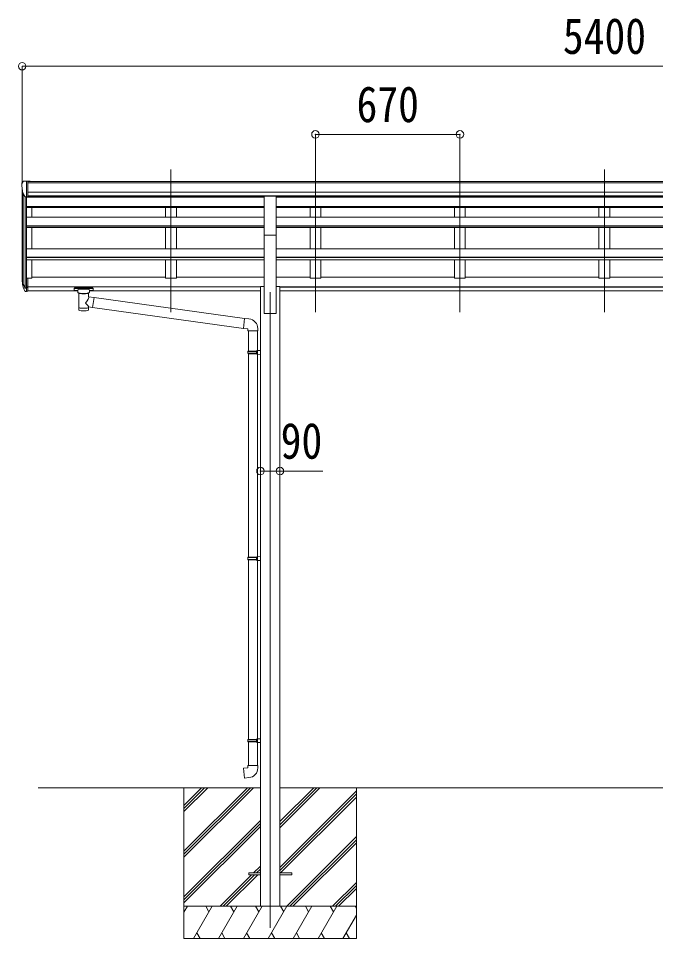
# Model space of a CAD drawing. Units: millimetres at full size. Extents: x -9783 to 9892, y -6828 to 6752.
# Drawn here: x 989 to 3944, y -4348 to -78 of the extents above; entities that cross this region are included whole.
import ezdxf
from ezdxf.enums import TextEntityAlignment as Align

# ---------------------------------------------------------------- set-up
doc = ezdxf.new("R2010")
doc.units = ezdxf.units.MM
doc.header["$LTSCALE"] = 35
doc.header["$PDMODE"] = 32
doc.header["$PDSIZE"] = 35
for name, color, linetype, lineweight in [('0-0_0', 7, 'Continuous', 9), ('0-1_本体', 4, 'Continuous', 9), ('0-2_部品', 7, 'Continuous', 9), ('0-8_PARTS2', 2, 'Continuous', 9), ('0-A_寸法', 6, 'Continuous', 9)]:
    doc.layers.add(name, color=color, linetype=linetype, lineweight=lineweight)
doc.styles.add('ＭＳ ゴシック', font='')
doc.styles.get('ＭＳ ゴシック').set_extended_font_data('MS Gothic')

msp = doc.modelspace()

# ---------------------------------------------------------------- linework, layer by layer
at = {"layer": '0-0_0'}
for p, q in [((1080.89, -3648.5), (2111.69, -3648.5)), ((1756.89, -3648.5), (1756.89, -4348.49)), ((1756.89, -3942.67), (2051.07, -3648.5)), ((1756.89, -3956.81), (2065.21, -3648.5)), ((1756.89, -3970.96), (2079.36, -3648.5)), ((1756.89, -3758.83), (1867.22, -3648.5)), ((1756.89, -3744.68), (1853.08, -3648.5)), ((1756.89, -3730.54), (1838.94, -3648.5)), ((2202.09, -3834.13), (2387.72, -3648.5)), ((2202.09, -3819.98), (2373.58, -3648.5)), ((2202.09, -3805.84), (2359.44, -3648.5)), ((2202.09, -3648.5), (5211.69, -3648.5)), ((2202.09, -4017.97), (2556.89, -3663.17)), ((2556.89, -3648.5), (2556.89, -4348.49)), ((2202.09, -4032.11), (2556.89, -3677.32)), ((2204.35, -4044), (2556.89, -3691.46)), ((1756.89, -4154.8), (2111.69, -3800.01)), ((1756.89, -4168.95), (2111.69, -3814.15)), ((1756.89, -4183.09), (2111.69, -3828.29)), ((2233.7, -4198.49), (2556.89, -3875.31)), ((2247.84, -4198.49), (2556.89, -3889.45)), ((2261.99, -4198.49), (2556.89, -3903.59)), ((2079.83, -4044), (2111.69, -4012.14)), ((1925.33, -4198.49), (2070.83, -4053)), ((1939.48, -4198.49), (2084.98, -4053)), ((1953.62, -4198.49), (2099.12, -4053)), ((2093.98, -4044), (2111.69, -4026.28)), ((2108.12, -4044), (2111.69, -4040.42)), ((2445.83, -4198.49), (2556.89, -4087.44)), ((2459.98, -4198.49), (2556.89, -4101.58)), ((2474.12, -4198.49), (2556.89, -4115.72)), ((2556.89, -4198.49), (1756.89, -4198.49)), ((1756.89, -4226), (1772.77, -4198.49)), ((1801.64, -4348.49), (1888.24, -4198.49)), ((1873.24, -4224.48), (1858.24, -4198.49)), ((1917.11, -4348.49), (2003.71, -4198.49)), ((1988.71, -4224.48), (1973.71, -4198.49)), ((2032.58, -4348.49), (2119.18, -4198.49)), ((2104.18, -4224.48), (2089.18, -4198.49)), ((2148.05, -4348.49), (2234.65, -4198.49)), ((2219.65, -4224.48), (2204.65, -4198.49)), ((2263.52, -4348.49), (2350.12, -4198.49)), ((2335.12, -4224.48), (2320.12, -4198.49)), ((2378.99, -4348.49), (2465.59, -4198.49)), ((2435.59, -4198.49), (2450.59, -4224.48)), ((2551.06, -4198.49), (2556.89, -4208.59)), ((2494.46, -4348.49), (2556.89, -4240.36)), ((1756.89, -4348.49), (2556.89, -4348.49)), ((1816.64, -4322.52), (1831.64, -4348.49)), ((1932.11, -4322.52), (1947.11, -4348.49)), ((2047.58, -4322.51), (2062.58, -4348.49)), ((2163.05, -4322.51), (2178.05, -4348.49)), ((2278.52, -4322.52), (2293.52, -4348.49)), ((2393.99, -4322.52), (2408.99, -4348.49)), ((2509.46, -4322.52), (2524.46, -4348.49))]:
    msp.add_line(p, q, dxfattribs=at)
at = {"layer": '0-1_本体'}
for p, q in [((1033.39, -835.52), (6380.39, -835.52)), ((1033.39, -840.86), (6380.39, -840.86)), ((1006.89, -1287.63), (1006.89, -872.27)), ((1011.18, -891.07), (1011.18, -1309.63)), ((1033.39, -884.39), (6380.39, -884.4)), ((1020.89, -906.42), (1020.89, -1327.64)), ((1026.89, -906.9), (1026.89, -1283.2)), ((2129.39, -907.58), (1026.89, -907.59)), ((1033.39, -902.06), (6380.39, -902.06)), ((2129.39, -904.44), (1033.39, -904.44)), ((1051.89, -904.44), (1051.89, -907.58)), ((1671.89, -907.58), (1671.89, -904.44)), ((1721.89, -907.58), (1721.89, -904.44)), ((2184.39, -904.44), (5229.39, -904.44)), ((2184.39, -907.58), (5229.39, -907.58)), ((2341.89, -907.58), (2341.89, -904.44)), ((2391.89, -907.58), (2391.89, -904.44)), ((3011.89, -907.58), (3011.89, -904.44)), ((3061.89, -907.58), (3061.89, -904.44)), ((3681.89, -907.58), (3681.89, -904.44)), ((3731.89, -907.58), (3731.89, -904.44)), ((2129.39, -951.06), (1026.89, -951.06)), ((2129.39, -955.14), (1026.89, -955.14)), ((1051.89, -955.17), (1051.89, -1000.16)), ((1671.89, -1000.29), (1671.89, -955.14)), ((1721.89, -1000.29), (1721.89, -955.14)), ((2184.39, -951.06), (5229.39, -951.06)), ((2184.39, -955.14), (5229.39, -955.14)), ((2341.89, -1000.29), (2341.89, -955.14)), ((2391.89, -1000.29), (2391.89, -955.14)), ((3011.89, -1000.29), (3011.89, -955.14)), ((3061.89, -1000.29), (3061.89, -955.14)), ((3681.89, -1000.29), (3681.89, -955.14)), ((3731.89, -1000.29), (3731.89, -955.14)), ((2129.39, -1000.29), (1026.89, -1000.29)), ((2184.39, -1000.29), (5229.39, -1000.29)), ((2129.39, -1041.03), (1026.89, -1041.03)), ((2129.39, -1042.52), (1026.89, -1042.52)), ((2129.39, -1049.31), (1026.89, -1049.31)), ((1051.89, -1049.34), (1051.89, -1147.6)), ((1671.89, -1147.6), (1671.89, -1049.31)), ((1721.89, -1147.6), (1721.89, -1049.31)), ((2129.39, -1448.5), (2129.39, -1035.85)), ((2184.39, -1448.5), (2184.39, -1035.85)), ((2184.39, -1041.03), (5229.39, -1041.03)), ((2184.39, -1042.52), (5229.39, -1042.52)), ((2184.39, -1049.31), (5229.39, -1049.31)), ((2341.89, -1147.6), (2341.89, -1049.31)), ((2391.89, -1147.6), (2391.89, -1049.31)), ((3011.89, -1147.6), (3011.89, -1049.31)), ((3061.89, -1147.6), (3061.89, -1049.31)), ((3681.89, -1147.6), (3681.89, -1049.31)), ((3731.89, -1147.6), (3731.89, -1049.31)), ((2129.49, -1147.6), (1026.89, -1147.6)), ((2184.29, -1147.6), (5229.39, -1147.6)), ((2129.56, -1186.81), (1026.89, -1186.81)), ((2129.47, -1188.29), (1026.89, -1188.29)), ((2184.23, -1186.81), (5229.39, -1186.81)), ((2184.31, -1188.29), (5229.39, -1188.29)), ((2129.49, -1197.95), (1026.89, -1197.95)), ((1051.89, -1197.86), (1051.89, -1284.03)), ((1671.89, -1197.95), (1671.89, -1284.03)), ((1721.89, -1197.95), (1721.89, -1284.03)), ((2184.29, -1197.95), (5229.39, -1197.95)), ((2341.89, -1197.95), (2341.89, -1284.03)), ((2391.89, -1197.95), (2391.89, -1284.03)), ((3011.89, -1197.95), (3011.89, -1284.03)), ((3061.89, -1197.95), (3061.89, -1284.03)), ((3681.89, -1197.95), (3681.89, -1284.03)), ((3731.89, -1197.95), (3731.89, -1284.03)), ((1051.89, -1279.23), (1671.89, -1279.23)), ((2129.63, -1279.23), (1721.89, -1279.23)), ((2129.63, -1279.23), (1721.89, -1279.23)), ((2184.16, -1279.23), (2341.89, -1279.23)), ((3011.89, -1279.23), (2391.89, -1279.23)), ((3681.89, -1279.23), (3061.89, -1279.23)), ((4351.89, -1279.23), (3731.89, -1279.23)), ((1033.39, -1284.03), (1051.89, -1284.03)), ((1033.39, -1323.36), (2111.69, -1323.36)), ((1671.89, -1284.03), (1721.89, -1284.03)), ((2111.69, -1322.11), (2111.69, -4198.49)), ((2111.69, -1322.11), (2129.39, -1322.11)), ((2184.39, -1322.11), (2202.09, -1322.11)), ((2202.09, -1322.11), (2202.09, -4198.49)), ((2202.09, -1323.53), (5211.56, -1323.53)), ((2341.89, -1284.03), (2391.89, -1284.03)), ((3011.89, -1284.03), (3061.89, -1284.03)), ((3681.89, -1284.03), (3731.89, -1284.03)), ((1033.39, -1324.72), (2111.69, -1324.72)), ((1033.39, -1342.09), (1264.89, -1342.09)), ((1318.89, -1342.09), (2111.69, -1342.09)), ((2202.09, -1324.91), (5211.69, -1324.91)), ((2202.09, -1342.09), (5211.69, -1342.09)), ((2129.13, -1448.5), (2184.13, -1448.5))]:
    msp.add_line(p, q, dxfattribs=at)
at = {"layer": '0-2_部品'}
for p, q in [((1004.89, -843.28), (1004.89, -843.91)), ((1011.8, -834.48), (1007.74, -840.29)), ((1014.89, -833.91), (1012.56, -834.06)), ((1014.89, -833.91), (1033.39, -833.91)), ((1026.89, -906.9), (1026.89, -833.91)), ((1033.39, -833.91), (1043.39, -834)), ((1033.39, -905.9), (1033.39, -833.91)), ((1043.39, -835.52), (1043.39, -834)), ((1019.27, -905.08), (1009.99, -889.02)), ((1026.89, -906.9), (1021.68, -906.58)), ((1033.39, -905.9), (1026.89, -905.9)), ((2129.39, -903.78), (2184.39, -903.78)), ((2129.39, -1084.71), (2129.39, -903.78)), ((2184.39, -1084.71), (2184.39, -903.78)), ((2129.39, -1084.71), (2184.39, -1084.71)), ((1009.29, -1309.24), (1019.45, -1328.41)), ((1020.46, -1327.16), (1010.71, -1308.75)), ((1026.89, -1283.2), (1026.89, -1345.08)), ((1033.39, -1283.2), (1026.89, -1283.2)), ((1033.39, -1321.51), (1026.89, -1321.51)), ((1033.39, -1283.2), (1033.39, -1344.26)), ((1011.87, -1326.09), (1019.45, -1343.58)), ((1026.89, -1327.91), (1021.76, -1327.91)), ((1026.89, -1329.91), (1022.05, -1329.91)), ((1026.89, -1345.08), (1022.05, -1345.08)), ((1033.39, -1326.91), (1026.89, -1326.91)), ((1033.39, -1344.26), (1026.89, -1344.26)), ((1248.39, -1329.97), (1248.39, -1340.73)), ((1248.39, -1330.17), (1248.39, -1331.71)), ((1250.39, -1329.31), (1333.39, -1329.31)), ((1250.39, -1331.49), (1333.39, -1331.49)), ((1250.39, -1341.4), (1264.89, -1341.4)), ((1264.89, -1348.21), (1264.89, -1337.93)), ((1268.99, -1352.71), (1268.98, -1433)), ((1314.79, -1370.28), (1314.79, -1352.69)), ((1318.89, -1348.21), (1318.89, -1337.93)), ((1318.89, -1341.4), (1333.39, -1341.4)), ((1335.39, -1329.97), (1335.39, -1340.73)), ((1340.01, -1374.19), (1314.79, -1370.27)), ((1340.01, -1374.19), (1332.99, -1419.45)), ((1340.01, -1374.19), (2037.78, -1470.98)), ((1314.81, -1433), (1314.79, -1416.37)), ((1314.79, -1416.62), (1332.99, -1419.45)), ((2033.77, -1516.81), (1332.99, -1419.45)), ((2058.62, -1472.81), (2037.78, -1470.98)), ((2053.69, -1528.55), (2099.69, -1528.55)), ((2055.69, -1528.55), (2055.69, -1622.55)), ((2097.69, -1528.55), (2097.69, -1619.99)), ((2099.69, -1528.55), (2099.69, -1517.64)), ((2053.69, -1624.55), (2054.69, -1622.55)), ((2054.69, -1622.55), (2097.69, -1622.55)), ((2093.22, -1624.55), (2092.79, -1622.55)), ((2095.69, -1620.05), (2111.69, -1619.58)), ((2095.69, -1622.05), (2095.69, -1620.05)), ((2095.69, -1622.05), (2097.69, -1622.05)), ((2111.69, -1619.58), (2111.69, -1637.52)), ((2053.69, -1624.55), (2097.69, -1624.55)), ((2053.69, -1624.55), (2053.69, -1632.55)), ((2053.69, -1632.55), (2097.69, -1632.55)), ((2053.69, -1632.55), (2054.69, -1634.55)), ((2054.69, -1634.55), (2097.69, -1634.55)), ((2055.69, -1634.55), (2055.69, -2578.74)), ((2095.69, -1637.05), (2095.69, -1635.05)), ((2095.69, -1637.05), (2111.69, -1637.52)), ((2097.69, -1637.11), (2097.69, -2576.18)), ((2053.69, -2580.74), (2054.69, -2578.74)), ((2053.69, -2580.74), (2097.69, -2580.74)), ((2053.69, -2580.74), (2053.69, -2588.74)), ((2053.69, -2588.74), (2097.69, -2588.74)), ((2053.69, -2588.74), (2054.69, -2590.74)), ((2054.69, -2578.74), (2097.69, -2578.74)), ((2054.69, -2590.74), (2097.69, -2590.74)), ((2055.69, -2590.74), (2055.69, -3423.9)), ((2093.22, -2580.74), (2092.79, -2578.74)), ((2095.69, -2576.24), (2111.69, -2575.77)), ((2095.69, -2578.24), (2095.69, -2576.24)), ((2095.69, -2578.24), (2097.69, -2578.24)), ((2095.69, -2593.24), (2095.69, -2591.24)), ((2095.69, -2593.24), (2111.69, -2593.71)), ((2097.69, -2593.3), (2097.69, -3421.34)), ((2111.69, -2575.77), (2111.69, -2593.71)), ((2053.69, -3425.9), (2054.69, -3423.9)), ((2053.69, -3425.9), (2097.69, -3425.9)), ((2053.69, -3425.9), (2053.69, -3433.9)), ((2053.69, -3433.9), (2097.69, -3433.9)), ((2053.69, -3433.9), (2054.69, -3435.9)), ((2054.69, -3423.9), (2097.69, -3423.9)), ((2054.69, -3435.9), (2097.69, -3435.9)), ((2055.69, -3435.9), (2055.69, -3545.9)), ((2093.22, -3425.9), (2092.79, -3423.9)), ((2095.69, -3421.4), (2111.69, -3420.93)), ((2095.69, -3423.4), (2095.69, -3421.4)), ((2095.69, -3423.4), (2097.69, -3423.4)), ((2095.69, -3438.4), (2095.69, -3436.4)), ((2095.69, -3438.4), (2111.69, -3438.87)), ((2097.69, -3438.46), (2097.69, -3545.9)), ((2111.69, -3420.93), (2111.69, -3438.87)), ((2053.69, -3545.9), (2099.69, -3545.9)), ((2053.69, -3555.9), (2053.69, -3545.9)), ((2099.69, -3545.9), (2099.69, -3556.82))]:
    msp.add_line(p, q, dxfattribs=at)
at = {"layer": '0-2_部品', "color": 4}
for p, q in [((2057.29, -4044), (2057.29, -4053)), ((2112.09, -4044), (2057.29, -4044)), ((2112.09, -4053), (2057.29, -4053)), ((2256.89, -4044), (2202.09, -4044))]:
    msp.add_line(p, q, dxfattribs=at)
at = {"layer": '0-2_部品'}
for points in [[(1248.39, -1329.97), (1248.43, -1329.78), (1248.51, -1329.64), (1248.61, -1329.55), (1248.71, -1329.49), (1248.83, -1329.44), (1249.13, -1329.38), (1249.62, -1329.33), (1250.16, -1329.31), (1250.39, -1329.31)], [(1248.39, -1340.73), (1248.43, -1340.93), (1248.51, -1341.07), (1248.61, -1341.16), (1248.71, -1341.22), (1248.83, -1341.27), (1249.13, -1341.33), (1249.62, -1341.38), (1250.16, -1341.4), (1250.39, -1341.4)], [(1264.93, -1348.15), (1264.91, -1348.5), (1265.15, -1349.46), (1265.67, -1350.35), (1266.48, -1351.18), (1267.59, -1351.98), (1268.99, -1352.71)], [(1314.79, -1352.69), (1315.03, -1352.6), (1316.38, -1351.87), (1317.49, -1351.02), (1318.25, -1350.15), (1318.71, -1349.25), (1318.88, -1348.37)], [(1333.39, -1329.31), (1333.75, -1329.31), (1334.28, -1329.34), (1334.73, -1329.39), (1335.03, -1329.47), (1335.2, -1329.57), (1335.32, -1329.71), (1335.39, -1329.89), (1335.39, -1329.97)], [(1333.39, -1341.4), (1333.75, -1341.39), (1334.28, -1341.37), (1334.73, -1341.32), (1335.03, -1341.24), (1335.2, -1341.14), (1335.32, -1341), (1335.39, -1340.82), (1335.39, -1340.73)], [(2037.78, -1470.98), (2033.77, -1516.81), (2053.69, -1518.55), (2053.69, -1528.55)], [(2095.69, -1635.05), (2097.69, -1635.05), (2097.69, -1622.05)], [(2093.22, -1624.55), (2093.22, -1632.55), (2092.79, -1634.55)], [(2093.22, -2580.74), (2093.22, -2588.74), (2092.79, -2590.74)], [(2095.69, -2591.24), (2097.69, -2591.24), (2097.69, -2578.24)], [(2093.22, -3425.9), (2093.22, -3433.9), (2092.79, -3435.9)], [(2095.69, -3436.4), (2097.69, -3436.4), (2097.69, -3423.4)], [(2058.62, -3601.65), (2037.78, -3603.47), (2033.77, -3557.64), (2053.69, -3555.9)]]:
    msp.add_lwpolyline(points, dxfattribs=at)
at = {"layer": '0-2_部品', "color": 4}
msp.add_lwpolyline([(2256.89, -4044), (2256.89, -4053), (2202.09, -4053)], dxfattribs=at)
at = {"layer": '0-2_部品'}
for centre, radius, start, end in [((1007.89, -843.28), 3, 93, 180), ((1206.89, -843.91), 202, 180, 192.90261), ((1012.62, -835.05), 1, 93.5, 145), ((1021.87, -903.58), 3, 210, 266.5), ((1095.55, -1287.07), 89.07, 174.49576, 194.41188), ((1094.84, -1282.79), 88.05, 177.22392, 197.21071), ((1140.11, -1290.02), 133.22, 183.27987, 195.71302), ((1022.05, -1326.91), 3, 210, 270), ((1022.05, -1342.08), 3, 210, 270), ((1021.76, -1326.41), 1.5, 210, 270), ((2054.69, -1517.64), 45, 0, 85), ((2054.69, -3556.82), 45, 275, 0)]:
    msp.add_arc(centre, radius, start, end, dxfattribs=at)
for centre, major_axis, ratio, start_param, end_param in [((1250.39, -1331.71), (2, 0), 0.109601, 1.5707963, 3.1415927), ((1291.89, -1337.93), (27, 0), 0.122176, 6.2831853, 9.424778), ((1291.9, -1353.16), (-22.91, 0.42), 0.072511, 0.0008029, 1.5715993), ((1291.9, -1354.78), (-22.91, 0.42), 0.072511, 0.0008029, 1.5715993), ((1291.88, -1353.16), (22.92, 0.42), 0.07247, 4.71158, 6.2823764), ((1291.88, -1354.78), (22.92, 0.42), 0.07247, 4.71158, 6.2823764), ((1302.89, -1348.21), (16, 0), 0.361356, 6.2636979, 6.2831853), ((1333.39, -1331.71), (2, 0), 0.109601, 0, 1.5707963), ((1291.89, -1396.82), (-22.81, -26.62), 0.234429, 1.6855472, 3.1268519), ((1294.45, -1394.17), (20.32, -22.25), 0.045535, 0.0389954, 1.3075346), ((1291.89, -1433), (22.92, 0), 0.101955, 3.1415499, 6.2833984), ((1291.89, -1420.56), (22.91, 0), 0.122865, 3.1415927, 6.2831853)]:
    msp.add_ellipse(centre, major_axis=major_axis, ratio=ratio, start_param=start_param, end_param=end_param, dxfattribs=at)
at = {"layer": '0-8_PARTS2'}
for p, q in [((1696.89, -1442.29), (1696.89, -779.76)), ((2366.89, -1442.29), (2366.89, -779.76)), ((3036.89, -1442.29), (3036.89, -779.76)), ((3706.89, -1442.29), (3706.89, -779.76)), ((2156.89, -1348.5), (2156.89, -4298.49))]:
    msp.add_line(p, q, dxfattribs=at)
at = {"layer": '0-A_寸法'}
for p, q in [((1006.89, -300.14), (1006.89, -845.76)), ((1006.89, -300.14), (6406.89, -300.14)), ((2366.89, -616.76), (2366.89, -845.76)), ((2366.89, -616.76), (3036.89, -616.76)), ((3036.89, -616.76), (3036.89, -845.76)), ((2111.89, -2178.68), (2201.89, -2178.68)), ((2201.89, -2178.68), (2401.89, -2178.68))]:
    msp.add_line(p, q, dxfattribs=at)
for p in [(1006.89, -300.14), (2366.89, -616.76), (3036.89, -616.76), (2111.89, -2178.68), (2201.89, -2178.68)]:
    msp.add_point(p, dxfattribs=at)

# ---------------------------------------------------------------- texts
at = {"layer": '0-A_寸法', "color": 7, "style": 'ＭＳ ゴシック', "width": 0.85}
for s, p in [('5400', (3514.39, -293.14)), ('670', (2557.52, -609.76)), ('90', (2205.64, -2171.68))]:
    msp.add_text(s, height=166.8, dxfattribs=at).set_placement(p, align=Align.BOTTOM_LEFT)

doc.saveas('drawing.dxf')
